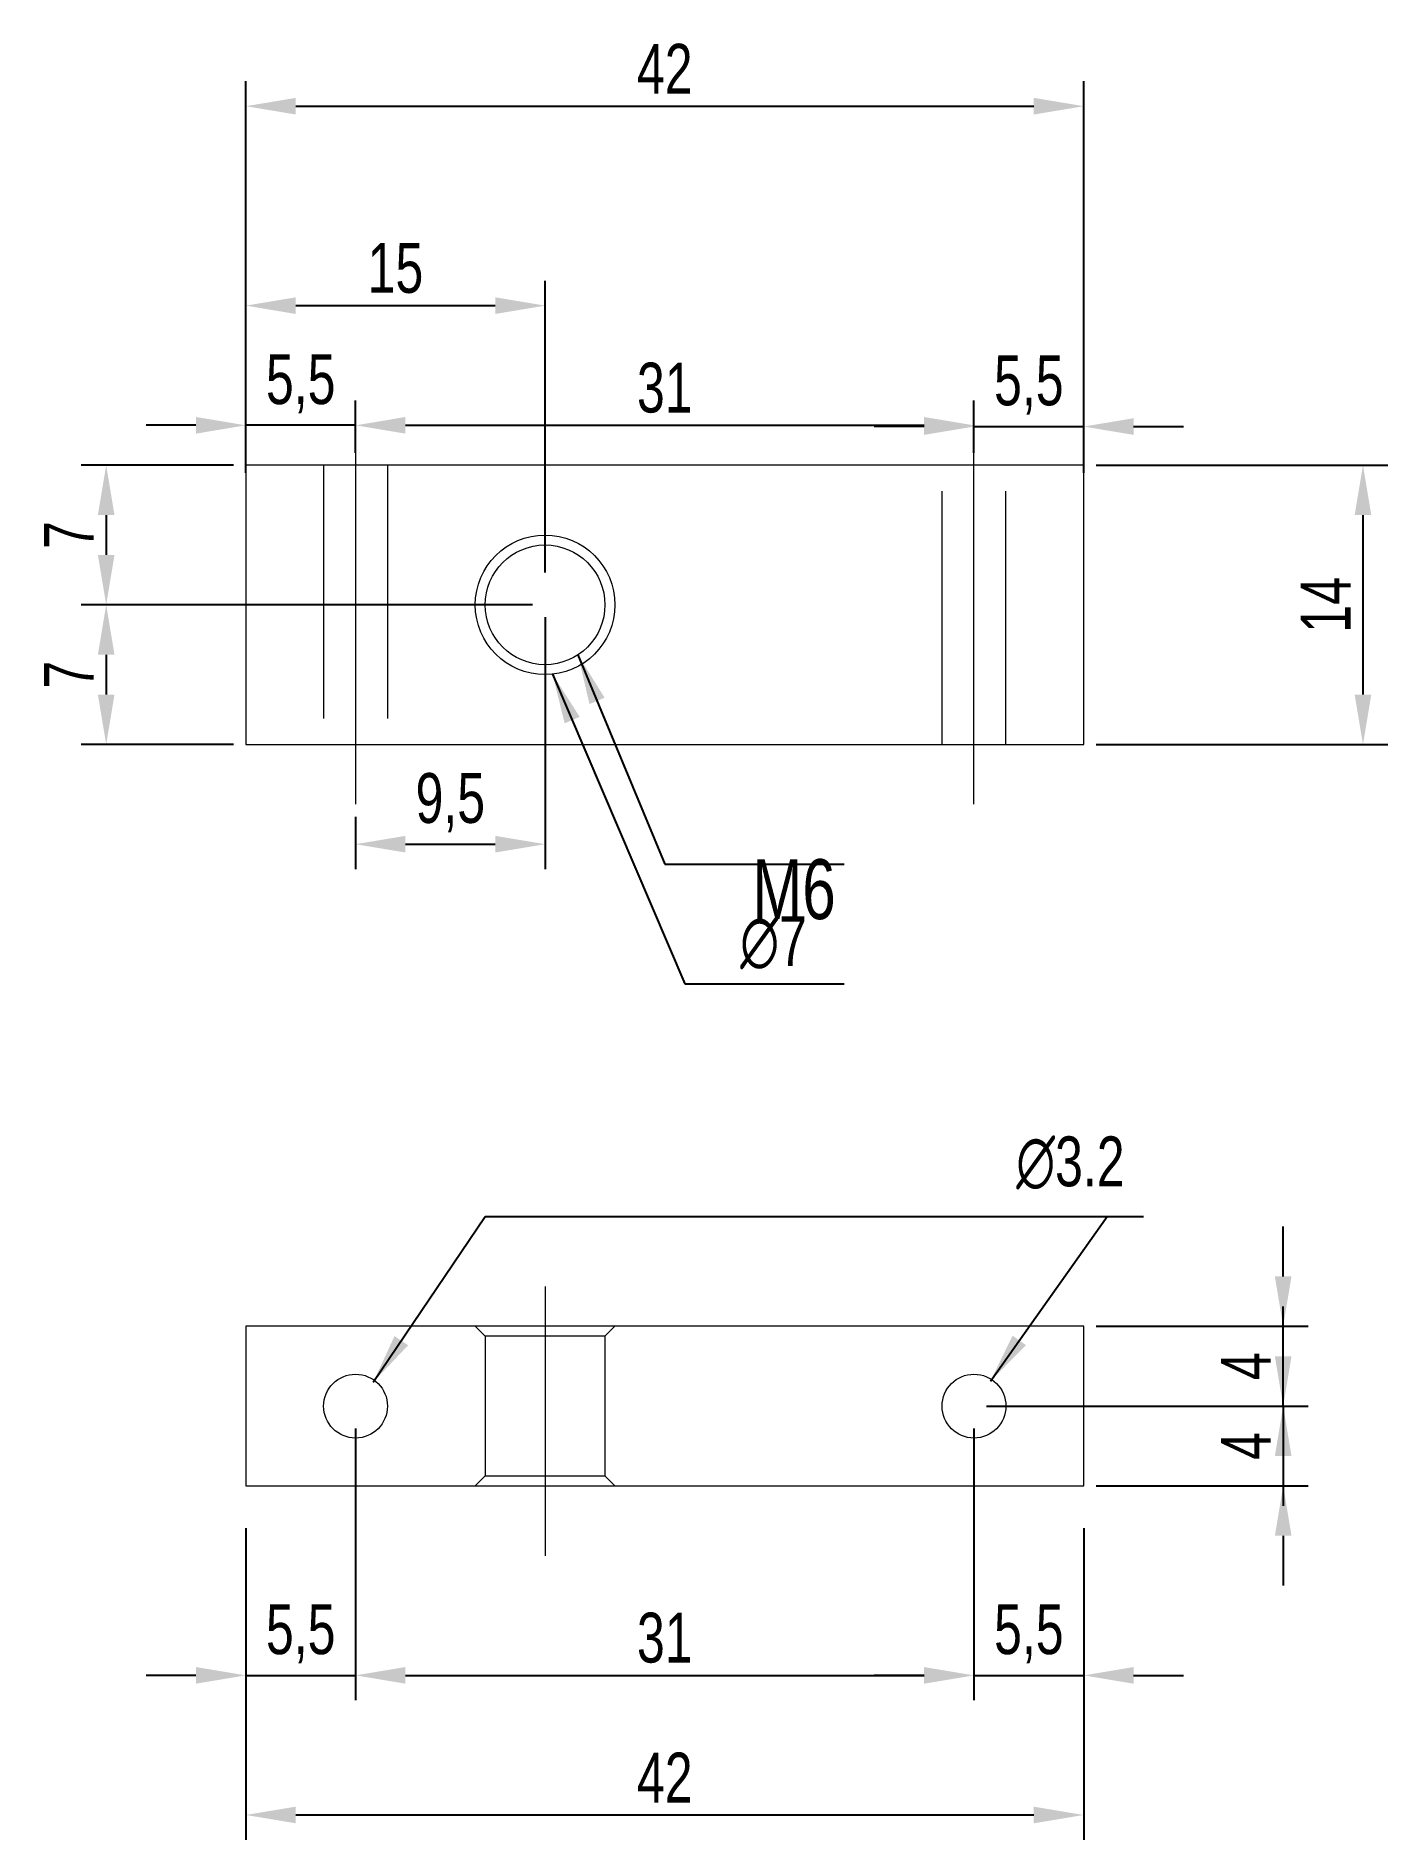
# Model space of a CAD drawing. Header units: millimetres. Extents: x 59.5 to 127.2, y 7.1 to 97.5.
import ezdxf

# ---------------------------------------------------------------- set-up
doc = ezdxf.new("R2010")
doc.units = ezdxf.units.MM
doc.header["$MEASUREMENT"] = 0
doc.linetypes.add('DASHDOTX2', pattern=[50.8, 25.4, -12.7, 0, -12.7])
doc.linetypes.add('DASHED', pattern=[19.05, 12.7, -6.35])
doc.layers.get('0').update_dxf_attribs({"linetype": 'CONTINUOUS', "lineweight": 18})
doc.layers.get('Defpoints').update_dxf_attribs({"linetype": 'CONTINUOUS'})
for name, color, linetype, lineweight in [('Axis', 7, 'DASHDOTX2', 9), ('Dimensions', 7, 'CONTINUOUS', 9), ('x-ray', 7, 'DASHED', 9)]:
    doc.layers.add(name, color=color, linetype=linetype, lineweight=lineweight)
doc.styles.get("Standard").update_dxf_attribs({"font": 'txt', "width": 0.75})
doc.dimstyles.get("Standard").update_dxf_attribs({"dimtxt": 2.5, "dimasz": 2.5, "dimexe": 1.25, "dimexo": 0.625, "dimtad": 1, "dimtxsty": 'Standard', "dimcen": 2.5, "dimadec": 0, "dimazin": 0, "dimtfac": 1, "dimtmove": 0, "dimatfit": 3, "dimfxl": 1, "dimarcsym": 0})

# ---------------------------------------------------------------- blocks, each defined once
blk = doc.blocks.new('*D1')
at = {"layer": 'Defpoints', "color": 0, "transparency": 16777216}
for p in [(112, 94), (70, 75), (112, 75)]:
    blk.add_point(p, dxfattribs=at)
at = {"layer": 'Dimensions', "color": 0, "lineweight": -2, "transparency": 16777216}
for p, q in [((70, 75.625), (70, 95.25)), ((112, 75.625), (112, 95.25)), ((72.5, 94), (109.5, 94))]:
    blk.add_line(p, q, dxfattribs=at)
at = {"layer": 'Dimensions', "color": 0, "transparency": 16777216}
for points in [[(72.5, 94.417), (72.5, 93.583), (70, 94)], [(109.5, 94.417), (109.5, 93.583), (112, 94)]]:
    blk.add_solid(points, dxfattribs=at)
at = {"layer": 'Dimensions', "color": 0, "transparency": 16777216, "insert": (91, 95.875), "char_height": 2.5, "attachment_point": 5}
blk.add_mtext('42', dxfattribs=at)
blk = doc.blocks.new('*D2')
at = {"layer": 'Defpoints', "color": 0, "transparency": 16777216}
for p in [(85, 84), (70, 75), (85, 70)]:
    blk.add_point(p, dxfattribs=at)
at = {"layer": 'Dimensions', "color": 0, "lineweight": -2, "transparency": 16777216}
for p, q in [((70, 75.625), (70, 85.25)), ((85, 70.625), (85, 85.25)), ((72.5, 84), (82.5, 84))]:
    blk.add_line(p, q, dxfattribs=at)
at = {"layer": 'Dimensions', "color": 0, "transparency": 16777216}
for points in [[(72.5, 84.417), (72.5, 83.583), (70, 84)], [(82.5, 84.417), (82.5, 83.583), (85, 84)]]:
    blk.add_solid(points, dxfattribs=at)
at = {"layer": 'Dimensions', "color": 0, "transparency": 16777216, "insert": (77.5, 85.875), "char_height": 2.5, "attachment_point": 5}
blk.add_mtext('15', dxfattribs=at)
blk = doc.blocks.new('*D3')
at = {"layer": 'Defpoints', "color": 0, "transparency": 16777216}
for p in [(112, 76), (112, 62), (126, 62)]:
    blk.add_point(p, dxfattribs=at)
at = {"layer": 'Dimensions', "color": 0, "lineweight": -2, "transparency": 16777216}
for p, q in [((112.625, 76), (127.25, 76)), ((126, 73.5), (126, 64.5)), ((112.625, 62), (127.25, 62))]:
    blk.add_line(p, q, dxfattribs=at)
at = {"layer": 'Dimensions', "color": 0, "transparency": 16777216}
for points in [[(125.583, 73.5), (126.417, 73.5), (126, 76)], [(125.583, 64.5), (126.417, 64.5), (126, 62)]]:
    blk.add_solid(points, dxfattribs=at)
at = {"layer": 'Dimensions', "color": 0, "transparency": 16777216, "insert": (124.125, 69), "char_height": 2.5, "attachment_point": 5, "rotation": 90}
blk.add_mtext('14', dxfattribs=at)
blk = doc.blocks.new('*D4')
at = {"layer": 'Defpoints', "color": 0, "transparency": 16777216}
for p in [(75.5, 28.327), (70, 23.327), (75.5, 15.327)]:
    blk.add_point(p, dxfattribs=at)
at = {"layer": 'Dimensions', "color": 0, "lineweight": -2, "transparency": 16777216}
for p, q in [((75.5, 27.702), (75.5, 14.077)), ((70, 22.702), (70, 14.077)), ((67.5, 15.327), (65, 15.327)), ((70, 15.327), (75.5, 15.327)), ((78, 15.327), (80.5, 15.327))]:
    blk.add_line(p, q, dxfattribs=at)
at = {"layer": 'Dimensions', "color": 0, "transparency": 16777216}
for points in [[(67.5, 15.744), (67.5, 14.91), (70, 15.327)], [(78, 15.744), (78, 14.91), (75.5, 15.327)]]:
    blk.add_solid(points, dxfattribs=at)
at = {"layer": 'Dimensions', "color": 0, "transparency": 16777216, "insert": (72.75, 17.41), "char_height": 2.5, "attachment_point": 5}
blk.add_mtext('5,5', dxfattribs=at)
blk = doc.blocks.new('*D5')
at = {"layer": 'Defpoints', "color": 0, "transparency": 16777216}
for p in [(75.5, 28.327), (106.5, 28.327), (106.5, 15.327)]:
    blk.add_point(p, dxfattribs=at)
at = {"layer": 'Dimensions', "color": 0, "lineweight": -2, "transparency": 16777216}
for p, q in [((75.5, 27.702), (75.5, 14.077)), ((106.5, 27.702), (106.5, 14.077)), ((78, 15.327), (104, 15.327))]:
    blk.add_line(p, q, dxfattribs=at)
at = {"layer": 'Dimensions', "color": 0, "transparency": 16777216}
for points in [[(78, 15.744), (78, 14.91), (75.5, 15.327)], [(104, 15.744), (104, 14.91), (106.5, 15.327)]]:
    blk.add_solid(points, dxfattribs=at)
at = {"layer": 'Dimensions', "color": 0, "transparency": 16777216, "insert": (91, 17.202), "char_height": 2.5, "attachment_point": 5}
blk.add_mtext('31', dxfattribs=at)
blk = doc.blocks.new('*D6')
at = {"layer": 'Defpoints', "color": 0, "transparency": 16777216}
for p in [(106.5, 28.327), (112, 23.327), (112, 15.327)]:
    blk.add_point(p, dxfattribs=at)
at = {"layer": 'Dimensions', "color": 0, "lineweight": -2, "transparency": 16777216}
for p, q in [((106.5, 27.702), (106.5, 14.077)), ((112, 22.702), (112, 14.077)), ((104, 15.327), (101.5, 15.327)), ((106.5, 15.327), (112, 15.327)), ((114.5, 15.327), (117, 15.327))]:
    blk.add_line(p, q, dxfattribs=at)
at = {"layer": 'Dimensions', "color": 0, "transparency": 16777216}
for points in [[(104, 15.744), (104, 14.91), (106.5, 15.327)], [(114.5, 15.744), (114.5, 14.91), (112, 15.327)]]:
    blk.add_solid(points, dxfattribs=at)
at = {"layer": 'Dimensions', "color": 0, "transparency": 16777216, "insert": (109.25, 17.41), "char_height": 2.5, "attachment_point": 5}
blk.add_mtext('5,5', dxfattribs=at)
blk = doc.blocks.new('*D7')
at = {"layer": 'Defpoints', "color": 0, "transparency": 16777216}
for p in [(70, 23.327), (112, 23.327), (112, 8.327)]:
    blk.add_point(p, dxfattribs=at)
at = {"layer": 'Dimensions', "color": 0, "lineweight": -2, "transparency": 16777216}
for p, q in [((70, 22.702), (70, 7.077)), ((112, 22.702), (112, 7.077)), ((72.5, 8.327), (109.5, 8.327))]:
    blk.add_line(p, q, dxfattribs=at)
at = {"layer": 'Dimensions', "color": 0, "transparency": 16777216}
for points in [[(72.5, 8.744), (72.5, 7.91), (70, 8.327)], [(109.5, 8.744), (109.5, 7.91), (112, 8.327)]]:
    blk.add_solid(points, dxfattribs=at)
at = {"layer": 'Dimensions', "color": 0, "transparency": 16777216, "insert": (91, 10.202), "char_height": 2.5, "attachment_point": 5}
blk.add_mtext('42', dxfattribs=at)
blk = doc.blocks.new('*D8')
at = {"layer": 'Defpoints', "color": 0, "transparency": 16777216}
for p in [(106.5, 28.827), (112, 24.827), (122, 24.827)]:
    blk.add_point(p, dxfattribs=at)
at = {"layer": 'Dimensions', "color": 0, "lineweight": -2, "transparency": 16777216}
for p, q in [((122, 31.327), (122, 33.827)), ((107.125, 28.827), (123.25, 28.827)), ((122, 28.827), (122, 24.827)), ((112.625, 24.827), (123.25, 24.827)), ((122, 22.327), (122, 19.827))]:
    blk.add_line(p, q, dxfattribs=at)
at = {"layer": 'Dimensions', "color": 0, "transparency": 16777216}
for points in [[(121.583, 31.327), (122.417, 31.327), (122, 28.827)], [(121.583, 22.327), (122.417, 22.327), (122, 24.827)]]:
    blk.add_solid(points, dxfattribs=at)
at = {"layer": 'Dimensions', "color": 0, "transparency": 16777216, "insert": (120.125, 26.827), "char_height": 2.5, "attachment_point": 5, "rotation": 90}
blk.add_mtext('4', dxfattribs=at)
blk = doc.blocks.new('*D9')
at = {"layer": 'Defpoints', "color": 0, "transparency": 16777216}
for p in [(112, 32.827), (122, 32.827), (106.5, 28.827)]:
    blk.add_point(p, dxfattribs=at)
at = {"layer": 'Dimensions', "color": 0, "lineweight": -2, "transparency": 16777216}
for p, q in [((122, 35.327), (122, 37.827)), ((112.625, 32.827), (123.25, 32.827)), ((122, 28.827), (122, 32.827)), ((107.125, 28.827), (123.25, 28.827)), ((122, 26.327), (122, 23.827))]:
    blk.add_line(p, q, dxfattribs=at)
at = {"layer": 'Dimensions', "color": 0, "transparency": 16777216}
for points in [[(121.583, 35.327), (122.417, 35.327), (122, 32.827)], [(121.583, 26.327), (122.417, 26.327), (122, 28.827)]]:
    blk.add_solid(points, dxfattribs=at)
at = {"layer": 'Dimensions', "color": 0, "transparency": 16777216, "insert": (120.125, 30.827), "char_height": 2.5, "attachment_point": 5, "rotation": 90}
blk.add_mtext('4', dxfattribs=at)
blk = doc.blocks.new('*D11')
at = {"layer": 'Defpoints', "color": 0, "transparency": 16777216}
for p in [(112, 77.938), (106.5, 76), (112, 76)]:
    blk.add_point(p, dxfattribs=at)
at = {"layer": 'Dimensions', "color": 0, "lineweight": -2, "transparency": 16777216}
for p, q in [((106.5, 76.625), (106.5, 79.188)), ((112, 76.625), (112, 79.188)), ((104, 77.938), (101.5, 77.938)), ((106.5, 77.938), (112, 77.938)), ((114.5, 77.938), (117, 77.938))]:
    blk.add_line(p, q, dxfattribs=at)
at = {"layer": 'Dimensions', "color": 0, "transparency": 16777216}
for points in [[(104, 78.354), (104, 77.521), (106.5, 77.938)], [(114.5, 78.354), (114.5, 77.521), (112, 77.938)]]:
    blk.add_solid(points, dxfattribs=at)
at = {"layer": 'Dimensions', "color": 0, "transparency": 16777216, "insert": (109.25, 80.021), "char_height": 2.5, "attachment_point": 5}
blk.add_mtext('5,5', dxfattribs=at)
blk = doc.blocks.new('*D12')
at = {"layer": 'Defpoints', "color": 0, "transparency": 16777216}
for p in [(70, 78), (70, 76), (75.5, 76)]:
    blk.add_point(p, dxfattribs=at)
at = {"layer": 'Dimensions', "color": 0, "lineweight": -2, "transparency": 16777216}
for p, q in [((70, 76.625), (70, 79.25)), ((75.5, 76.625), (75.5, 79.25)), ((67.5, 78), (65, 78)), ((75.5, 78), (70, 78)), ((78, 78), (80.5, 78))]:
    blk.add_line(p, q, dxfattribs=at)
at = {"layer": 'Dimensions', "color": 0, "transparency": 16777216}
for points in [[(67.5, 78.417), (67.5, 77.583), (70, 78)], [(78, 78.417), (78, 77.583), (75.5, 78)]]:
    blk.add_solid(points, dxfattribs=at)
at = {"layer": 'Dimensions', "color": 0, "transparency": 16777216, "insert": (72.75, 80.083), "char_height": 2.5, "attachment_point": 5}
blk.add_mtext('5,5', dxfattribs=at)
blk = doc.blocks.new('*D13')
at = {"layer": 'Defpoints', "color": 0, "transparency": 16777216}
for p in [(106.5, 78), (75.5, 76), (106.5, 76)]:
    blk.add_point(p, dxfattribs=at)
at = {"layer": 'Dimensions', "color": 0, "lineweight": -2, "transparency": 16777216}
for p, q in [((75.5, 76.625), (75.5, 79.25)), ((106.5, 76.625), (106.5, 79.25)), ((78, 78), (104, 78))]:
    blk.add_line(p, q, dxfattribs=at)
at = {"layer": 'Dimensions', "color": 0, "transparency": 16777216}
for points in [[(78, 78.417), (78, 77.583), (75.5, 78)], [(104, 78.417), (104, 77.583), (106.5, 78)]]:
    blk.add_solid(points, dxfattribs=at)
at = {"layer": 'Dimensions', "color": 0, "transparency": 16777216, "insert": (91, 79.875), "char_height": 2.5, "attachment_point": 5}
blk.add_mtext('31', dxfattribs=at)
blk = doc.blocks.new('*D14')
at = {"layer": 'Defpoints', "color": 0, "transparency": 16777216}
for p in [(70, 76), (63, 69), (85, 69)]:
    blk.add_point(p, dxfattribs=at)
at = {"layer": 'Dimensions', "color": 0, "lineweight": -2, "transparency": 16777216}
for p, q in [((69.375, 76), (61.75, 76)), ((63, 73.5), (63, 71.5)), ((84.375, 69), (61.75, 69))]:
    blk.add_line(p, q, dxfattribs=at)
at = {"layer": 'Dimensions', "color": 0, "transparency": 16777216}
for points in [[(62.583, 73.5), (63.417, 73.5), (63, 76)], [(62.583, 71.5), (63.417, 71.5), (63, 69)]]:
    blk.add_solid(points, dxfattribs=at)
at = {"layer": 'Dimensions', "color": 0, "transparency": 16777216, "insert": (61.125, 72.5), "char_height": 2.5, "attachment_point": 5, "rotation": 90}
blk.add_mtext('7', dxfattribs=at)
blk = doc.blocks.new('*D15')
at = {"layer": 'Defpoints', "color": 0, "transparency": 16777216}
for p in [(85, 69), (63, 62), (70, 62)]:
    blk.add_point(p, dxfattribs=at)
at = {"layer": 'Dimensions', "color": 0, "lineweight": -2, "transparency": 16777216}
for p, q in [((84.375, 69), (61.75, 69)), ((63, 66.5), (63, 64.5)), ((69.375, 62), (61.75, 62))]:
    blk.add_line(p, q, dxfattribs=at)
at = {"layer": 'Dimensions', "color": 0, "transparency": 16777216}
for points in [[(62.583, 66.5), (63.417, 66.5), (63, 69)], [(62.583, 64.5), (63.417, 64.5), (63, 62)]]:
    blk.add_solid(points, dxfattribs=at)
at = {"layer": 'Dimensions', "color": 0, "transparency": 16777216, "insert": (61.125, 65.5), "char_height": 2.5, "attachment_point": 5, "rotation": 90}
blk.add_mtext('7', dxfattribs=at)
blk = doc.blocks.new('*D16')
at = {"layer": 'Defpoints', "color": 0, "transparency": 16777216}
for p in [(85, 69), (75.5, 59), (85, 57)]:
    blk.add_point(p, dxfattribs=at)
at = {"layer": 'Dimensions', "color": 0, "lineweight": -2, "transparency": 16777216}
for p, q in [((85, 68.375), (85, 55.75)), ((75.5, 58.375), (75.5, 55.75)), ((78, 57), (82.5, 57))]:
    blk.add_line(p, q, dxfattribs=at)
at = {"layer": 'Dimensions', "color": 0, "transparency": 16777216}
for points in [[(78, 57.417), (78, 56.583), (75.5, 57)], [(82.5, 57.417), (82.5, 56.583), (85, 57)]]:
    blk.add_solid(points, dxfattribs=at)
at = {"layer": 'Dimensions', "color": 0, "transparency": 16777216, "insert": (80.25, 59.083), "char_height": 2.5, "attachment_point": 5}
blk.add_mtext('9,5', dxfattribs=at)

msp = doc.modelspace()

# ---------------------------------------------------------------- linework, layer by layer
for p, q in [((112, 76), (70, 76)), ((70, 76), (70, 62)), ((112, 62), (112, 76)), ((70, 62), (112, 62)), ((112, 32.827), (70, 32.827)), ((70, 32.827), (70, 24.827)), ((112, 24.827), (112, 32.827)), ((70, 24.827), (112, 24.827))]:
    msp.add_line(p, q)
for centre, radius in [((85, 69), 3.5), ((85, 69), 3), ((75.5, 28.827), 1.6), ((106.5, 28.827), 1.6)]:
    msp.add_circle(centre, radius)
at = {"layer": 'Axis'}
for p, q in [((75.5, 77), (75.5, 59)), ((106.5, 59), (106.5, 77)), ((85, 34.827), (85, 21.327))]:
    msp.add_line(p, q, dxfattribs=at)
at = {"layer": 'x-ray'}
for p, q in [((73.9, 76), (73.9, 62)), ((77.1, 76), (77.1, 62)), ((104.9, 62), (104.9, 76)), ((108.1, 62), (108.1, 76)), ((81.5, 32.827), (82, 32.327)), ((88.5, 32.827), (88, 32.327)), ((82, 32.327), (82, 25.327)), ((88, 32.327), (82, 32.327)), ((88, 32.327), (88, 25.327)), ((81.5, 24.827), (82, 25.327)), ((82, 25.327), (88, 25.327)), ((88.5, 24.827), (88, 25.327))]:
    msp.add_line(p, q, dxfattribs=at)

# ---------------------------------------------------------------- texts
at = {"linetype": 'Continuous', "char_height": 2.5, "width": 6.23438, "attachment_point": 1}
for s, insert in [('∅7', (94.784, 53.389)), ('∅3.2', (108.622, 42.347))]:
    msp.add_mtext(s, dxfattribs=dict(at, insert=insert))
at = {"layer": 'Dimensions', "insert": (97.478, 54.724), "char_height": 3, "width": 100, "attachment_point": 5}
msp.add_mtext('M6', dxfattribs=at)

# ---------------------------------------------------------------- dimensions: what is measured, and where the dimension line sits
at = {"layer": 'Dimensions'}
for base, p1, p2, picture, middle in [((112, 94), (70, 75), (112, 75), '*D1', (91, 95.875)), ((85, 84), (70, 75), (85, 70), '*D2', (77.5, 85.875)), ((70, 78), (75.5, 76), (70, 76), '*D12', (72.75, 80.083)), ((106.5, 78), (75.5, 76), (106.5, 76), '*D13', (91, 79.875)), ((112, 77.938), (106.5, 76), (112, 76), '*D11', (109.25, 80.021)), ((85, 57), (75.5, 59), (85, 69), '*D16', (80.25, 59.083)), ((75.5, 15.327), (70, 23.327), (75.5, 28.327), '*D4', (72.75, 17.41)), ((106.5, 15.327), (75.5, 28.327), (106.5, 28.327), '*D5', (91, 17.202)), ((112, 15.327), (106.5, 28.327), (112, 23.327), '*D6', (109.25, 17.41)), ((112, 8.327), (70, 23.327), (112, 23.327), '*D7', (91, 10.202))]:
    dim = msp.add_linear_dim(base=base, p1=p1, p2=p2, dimstyle='Standard', dxfattribs=at)
    dim.commit()
    dim.dimension.update_dxf_attribs({"geometry": picture, "text_midpoint": middle})
for base, p1, p2, picture, middle in [((63, 69), (70, 76), (85, 69), '*D14', (61.125, 72.5)), ((126, 62), (112, 76), (112, 62), '*D3', (124.125, 69)), ((63, 62), (85, 69), (70, 62), '*D15', (61.125, 65.5)), ((122, 32.827), (106.5, 28.827), (112, 32.827), '*D9', (120.125, 30.827)), ((122, 24.827), (106.5, 28.827), (112, 24.827), '*D8', (120.125, 26.827))]:
    dim = msp.add_linear_dim(base=base, p1=p1, p2=p2, angle=90, dimstyle='Standard', dxfattribs=at)
    dim.commit()
    dim.dimension.update_dxf_attribs({"geometry": picture, "text_midpoint": middle})

# ---------------------------------------------------------------- leaders
msp.add_leader([(86.648, 66.493), (91, 56), (100, 56)], dimstyle='Standard')
for points in [[(85.376, 65.52), (92, 50), (100, 50)], [(76.39, 30.035), (82, 38.327), (115, 38.327)], [(107.323, 30.081), (113.172, 38.327)]]:
    msp.add_leader(points, dimstyle='Standard', dxfattribs=at)

doc.saveas('drawing.dxf')
